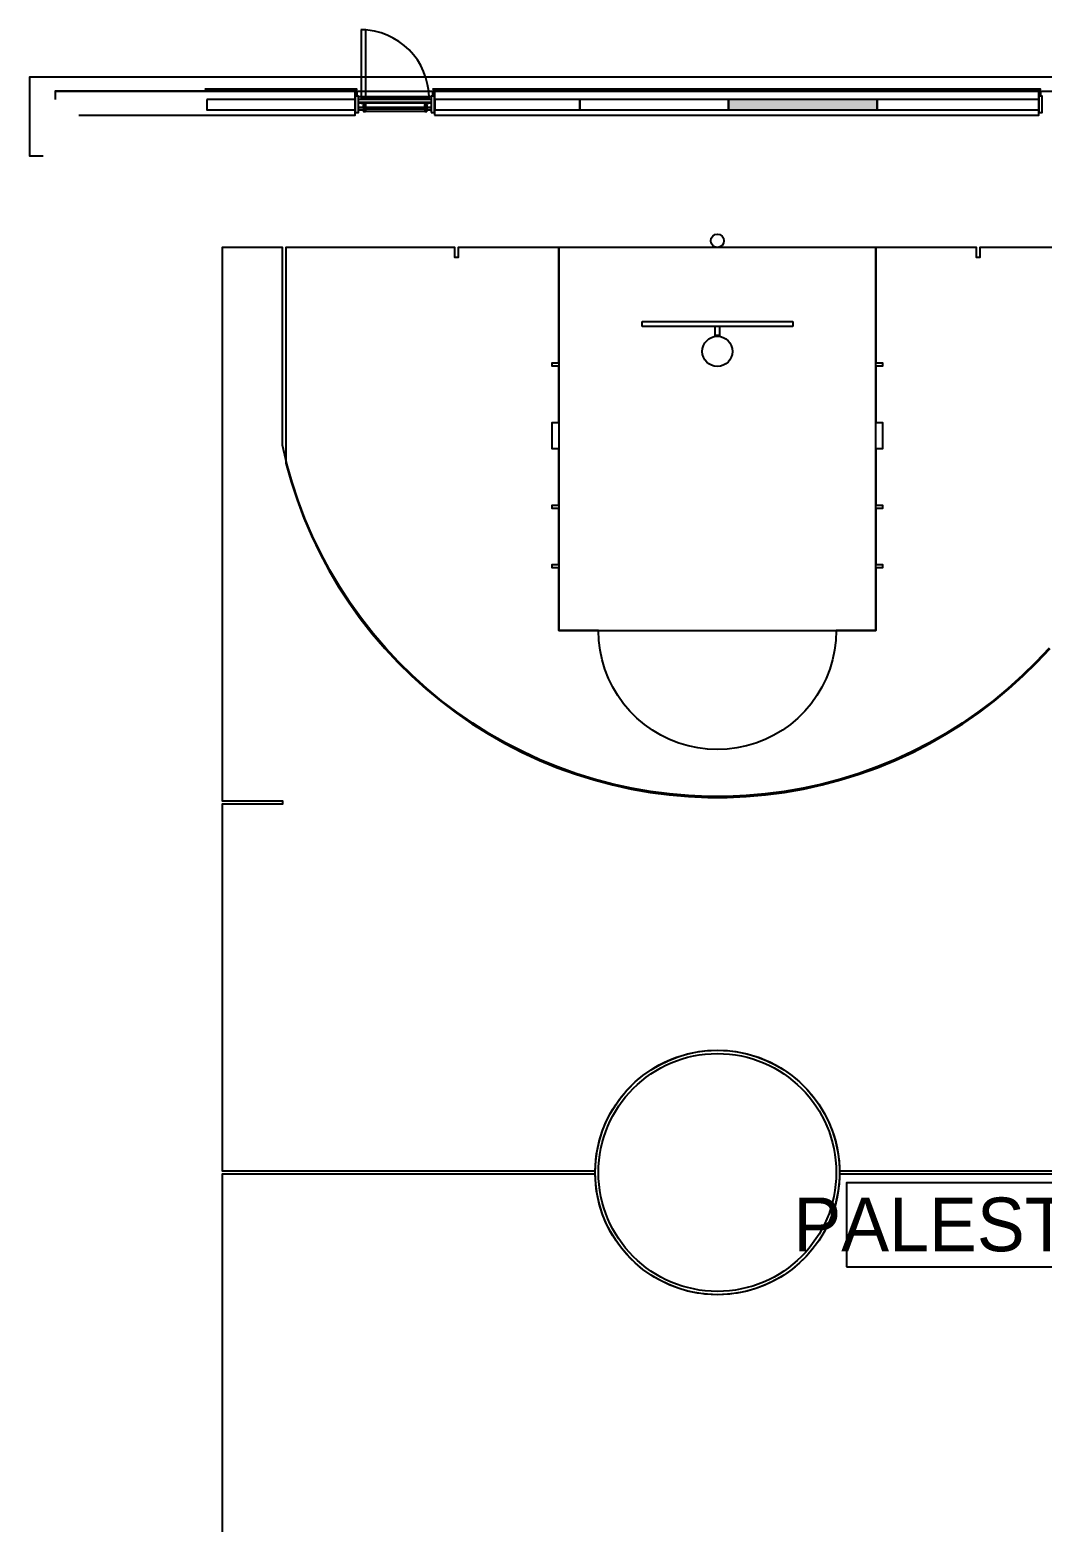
# Model space of a CAD drawing. Header units: metres. Extents: x 2.3 to 42.8, y 0.9 to 31.9.
# Drawn here: x 2.33 to 8.37, y 18.03 to 26.92 of the extents above; entities that cross this region are included whole.
import ezdxf

# ---------------------------------------------------------------- set-up
doc = ezdxf.new("R2010")
doc.units = ezdxf.units.M
for name, color, linetype in [('ARREDI', 9, 'Continuous'), ('PARETI_STRUTTURE', 7, 'Continuous'), ('PILASTRI_SETTI', 8, 'Continuous'), ('PORTE_SCALE', 2, 'Continuous'), ('WAYFINDING_RIQUADRI', 7, 'Continuous'), ('WAYFINDING_TESTI', 7, 'Continuous')]:
    doc.layers.add(name, color=color, linetype=linetype)

msp = doc.modelspace()

# ---------------------------------------------------------------- linework, layer by layer
at = {"layer": 'ARREDI'}
for points in [[(3.3749, 26.5656), (3.8277, 26.5656)], [(3.8277, 26.5652), (3.3749, 26.5652)], [(3.8277, 26.5656), (4.2805, 26.5656)], [(4.2805, 26.5652), (3.8277, 26.5652)], [(4.2904, 26.4923), (4.2904, 26.5018)], [(4.3036, 26.5069), (4.3036, 26.5103)], [(4.3036, 26.5103), (4.3168, 26.5103)], [(4.3111, 26.5069), (4.3036, 26.5069)], [(4.3037, 26.5069), (4.3066, 26.5069)], [(4.3168, 26.5103), (4.3168, 26.5086)], [(4.3168, 26.5086), (4.3435, 26.5086)], [(4.3435, 26.5086), (4.3435, 26.5061)], [(4.6704, 26.5086), (4.6971, 26.5086)], [(4.6704, 26.5061), (4.6704, 26.5086)], [(4.6971, 26.5103), (4.7103, 26.5103)], [(4.6971, 26.5086), (4.6971, 26.5103)], [(4.7103, 26.5069), (4.7028, 26.5069)], [(4.7073, 26.5069), (4.7102, 26.5069)], [(4.7103, 26.5103), (4.7103, 26.5068)], [(4.7235, 26.5018), (4.7235, 26.4923)], [(4.7333, 26.5656), (5.1861, 26.5656)], [(5.1861, 26.5652), (4.7333, 26.5652)], [(5.1861, 26.5656), (5.6389, 26.5656)], [(5.6389, 26.5652), (5.1861, 26.5652)], [(5.6389, 26.5656), (6.0917, 26.5656)], [(6.0917, 26.5652), (5.6389, 26.5652)], [(6.0917, 26.5656), (6.5445, 26.5656)], [(6.5445, 26.5652), (6.0917, 26.5652)], [(6.5445, 26.5656), (6.9973, 26.5656)], [(6.9973, 26.5652), (6.5445, 26.5652)], [(6.9973, 26.5656), (7.4501, 26.5656)], [(7.4501, 26.5652), (6.9973, 26.5652)], [(7.4501, 26.5656), (7.9029, 26.5656)], [(7.9029, 26.5652), (7.4501, 26.5652)], [(7.9029, 26.5656), (8.3557, 26.5656)], [(8.3557, 26.5652), (7.9029, 26.5652)], [(4.2963, 26.4827), (4.2963, 26.4864)], [(4.3126, 26.4827), (4.2963, 26.4827)], [(4.3055, 26.4864), (4.3055, 26.484)], [(4.3055, 26.484), (4.3126, 26.484)], [(4.3096, 26.484), (4.3096, 26.4852)], [(4.3096, 26.4852), (4.3122, 26.4852)], [(4.3122, 26.484), (4.3096, 26.484)], [(4.3111, 26.4852), (4.3111, 26.4864)], [(4.3158, 26.4852), (4.3111, 26.4852)], [(4.3122, 26.4852), (4.3122, 26.484)], [(4.3126, 26.484), (4.3126, 26.4827)], [(4.3158, 26.4827), (4.3366, 26.4827), (4.3366, 26.4864)], [(4.3158, 26.4827), (4.3158, 26.4852)], [(4.3197, 26.4827), (4.3315, 26.4827), (4.3315, 26.4788)], [(4.3197, 26.4788), (4.3197, 26.4827)], [(4.3315, 26.4788), (4.3197, 26.4788)], [(4.3197, 26.4752), (4.3315, 26.4752), (4.3315, 26.4661)], [(4.3315, 26.4661), (4.3197, 26.4661), (4.3197, 26.4752)], [(4.3197, 26.4661), (4.3197, 26.4359), (4.3197, 26.4347), (4.3197, 26.434), (4.3197, 26.4338), (4.3315, 26.4338)], [(4.3197, 26.4458), (4.3197, 26.4443), (4.3197, 26.4427), (4.3197, 26.4408), (4.3197, 26.439), (4.3197, 26.4373), (4.3197, 26.4359), (4.3197, 26.4348)], [(4.3315, 26.4661), (4.3315, 26.4359), (4.3315, 26.4347), (4.3315, 26.434), (4.3315, 26.4338)], [(4.6853, 26.4476), (4.3315, 26.4476)], [(4.3315, 26.4358), (4.6853, 26.4358)], [(4.3366, 26.4864), (4.3366, 26.4827)], [(4.3434, 26.4827), (4.3366, 26.4827)], [(4.3434, 26.4864), (4.3434, 26.4827)], [(4.6705, 26.4827), (4.6705, 26.4864)], [(4.6773, 26.4864), (4.6773, 26.4827), (4.6705, 26.4827)], [(4.6773, 26.4864), (4.6773, 26.4827)], [(4.6981, 26.4827), (4.6773, 26.4827)], [(4.6971, 26.4788), (4.6853, 26.4788), (4.6853, 26.4827)], [(4.6853, 26.4827), (4.6971, 26.4827)], [(4.6853, 26.4662), (4.6853, 26.4752)], [(4.6853, 26.4752), (4.6971, 26.4752)], [(4.6853, 26.4662), (4.6853, 26.4359), (4.6853, 26.4348), (4.6853, 26.4341), (4.6853, 26.4338), (4.6971, 26.4338)], [(4.6853, 26.4662), (4.6971, 26.4662), (4.6971, 26.4359), (4.6971, 26.4348), (4.6971, 26.4341), (4.6971, 26.4338)], [(4.6971, 26.4827), (4.6971, 26.4788)], [(4.6971, 26.4752), (4.6971, 26.4662)], [(4.6971, 26.4348), (4.6971, 26.4359), (4.6971, 26.4373), (4.6971, 26.439), (4.6971, 26.4408), (4.6971, 26.4427), (4.6971, 26.4444), (4.6971, 26.4458)], [(4.6981, 26.4852), (4.6981, 26.4827)], [(4.7028, 26.4852), (4.6981, 26.4852)], [(4.7012, 26.484), (4.7083, 26.484)], [(4.7012, 26.4827), (4.7012, 26.484)], [(4.7176, 26.4827), (4.7012, 26.4827)], [(4.7017, 26.4852), (4.7043, 26.4852)], [(4.7017, 26.484), (4.7017, 26.4852)], [(4.7043, 26.484), (4.7017, 26.484)], [(4.7028, 26.4864), (4.7028, 26.4852)], [(4.7043, 26.4852), (4.7043, 26.484)], [(4.7083, 26.484), (4.7083, 26.4864)], [(4.7176, 26.4864), (4.7176, 26.4827)]]:
    msp.add_lwpolyline(points, dxfattribs=at)
for points in [[(3.3749, 26.5652), (3.8277, 26.5652), (3.8277, 26.5656), (3.3749, 26.5656)], [(3.3847, 26.5058), (3.3847, 26.4428), (4.2706, 26.4428), (4.2706, 26.5058)], [(3.8277, 26.5652), (4.2805, 26.5652), (4.2805, 26.5656), (3.8277, 26.5656)], [(4.7333, 26.5652), (5.1861, 26.5652), (5.1861, 26.5656), (4.7333, 26.5656)], [(5.6094, 26.4428), (6.4953, 26.4428), (6.4953, 26.5058), (5.6094, 26.5058), (5.6094, 26.4428), (5.6094, 26.5058), (4.7451, 26.5058), (4.7451, 26.4428)], [(5.1861, 26.5652), (5.6389, 26.5652), (5.6389, 26.5656), (5.1861, 26.5656)], [(5.6389, 26.5652), (6.0917, 26.5652), (6.0917, 26.5656), (5.6389, 26.5656)], [(6.0917, 26.5652), (6.5445, 26.5652), (6.5445, 26.5656), (6.0917, 26.5656)], [(6.4953, 26.4428), (7.3812, 26.4428), (7.3812, 26.5058), (6.4953, 26.5058)], [(6.5445, 26.5652), (6.9973, 26.5652), (6.9973, 26.5656), (6.5445, 26.5656)], [(6.9973, 26.5652), (7.4501, 26.5652), (7.4501, 26.5656), (6.9973, 26.5656)], [(7.3812, 26.5058), (7.3812, 26.4428), (8.3458, 26.4428), (8.3458, 26.5058)], [(7.4501, 26.5652), (7.9029, 26.5652), (7.9029, 26.5656), (7.4501, 26.5656)], [(7.9029, 26.5652), (8.3557, 26.5652), (8.3557, 26.5656), (7.9029, 26.5656)]]:
    msp.add_lwpolyline(points, close=True, dxfattribs=at)
at = {"layer": 'PARETI_STRUTTURE'}
for points in [[(4.3059, 26.92), (4.3059, 26.5133)], [(4.3335, 26.92), (4.3059, 26.92)], [(4.3335, 26.5133), (4.3335, 26.92)], [(2.4099, 26.1672), (2.3305, 26.1672), (2.3305, 26.6397), (13.159, 26.6397)], [(4.2707, 26.5041), (4.2707, 26.5537), (2.4823, 26.5537), (2.4823, 26.5041)], [(2.4825, 26.5545), (4.2805, 26.5545), (4.7333, 26.5545), (8.3557, 26.5545), (8.8085, 26.5545), (10.6197, 26.5545), (11.2871, 26.5545), (11.9033, 26.5545), (12.4939, 26.5545), (14.2244, 26.5545)], [(4.2707, 26.4411), (4.2707, 26.5041)], [(4.7235, 26.5216), (4.2904, 26.5216)], [(4.2904, 26.5061), (4.7235, 26.5061)], [(4.2904, 26.4864), (4.2904, 26.5061)], [(4.2904, 26.4908), (4.2904, 26.5018)], [(4.3021, 26.5126), (4.3037, 26.5126)], [(4.3036, 26.5103), (4.7103, 26.5103)], [(4.3036, 26.5061), (4.3036, 26.5103)], [(4.3059, 26.5133), (4.3335, 26.5133)], [(4.3101, 26.5061), (4.7038, 26.5061)], [(4.6753, 26.5086), (4.3385, 26.5086)], [(4.7103, 26.5103), (4.7103, 26.5061)], [(4.7235, 26.5061), (4.7235, 26.4864)], [(4.7235, 26.5018), (4.7235, 26.4907)], [(8.3459, 26.5041), (8.3459, 26.5537), (4.7432, 26.5537), (4.7432, 26.5041)], [(4.7432, 26.5041), (4.7432, 26.4411)], [(8.3459, 26.4411), (8.3459, 26.5041)], [(2.6229, 26.4116), (4.2707, 26.4116), (4.2707, 26.4411)], [(4.7235, 26.4864), (4.2904, 26.4864)], [(4.5069, 26.4569), (4.2904, 26.4569)], [(4.3197, 26.4428), (4.2904, 26.4428)], [(4.3197, 26.4411), (4.2904, 26.4411)], [(4.2963, 26.4827), (4.2963, 26.4864)], [(4.7176, 26.4827), (4.2963, 26.4827)], [(4.7038, 26.4864), (4.3101, 26.4864)], [(4.6704, 26.4827), (4.3435, 26.4827)], [(4.7235, 26.4569), (4.5069, 26.4569)], [(4.7235, 26.4428), (4.6971, 26.4428)], [(4.7235, 26.4411), (4.6971, 26.4411)], [(4.7176, 26.4864), (4.7176, 26.4827)], [(4.7432, 26.4116), (8.3459, 26.4116), (8.3459, 26.4411)], [(4.7432, 26.4411), (4.7432, 26.4116)], [(8.4065, 23.2361), (8.3284, 23.1525), (8.2468, 23.0723), (8.1618, 22.9957), (8.0736, 22.9229), (7.9823, 22.8539), (7.8882, 22.7889), (7.7913, 22.7281), (7.6918, 22.6714), (7.5901, 22.6192), (7.4861, 22.5713), (7.3803, 22.528), (7.2726, 22.4893), (7.1633, 22.4553), (7.0528, 22.426), (6.941, 22.4015), (6.8283, 22.3819), (6.7148, 22.3671), (6.6008, 22.3572), (6.4865, 22.3523), (6.3721, 22.3523), (6.2578, 22.3572), (6.1438, 22.3671), (6.0304, 22.3819), (5.9177, 22.4015), (5.8059, 22.426), (5.6953, 22.4553), (5.5861, 22.4893), (5.4784, 22.528), (5.3725, 22.5713), (5.2686, 22.6192), (5.1668, 22.6714), (5.0674, 22.7281), (4.9705, 22.7889), (4.8763, 22.8539), (4.785, 22.9229), (4.6968, 22.9957), (4.6118, 23.0723), (4.5302, 23.1525), (4.4521, 23.2361), (4.3777, 23.323), (4.3071, 23.4131), (4.2405, 23.5061), (4.1779, 23.6019), (4.1196, 23.7003), (4.0655, 23.8011), (4.0158, 23.9041), (3.9706, 24.0093), (3.93, 24.1162), (3.894, 24.2248), (3.8628, 24.3349), (3.8363, 24.4462), (3.8363, 25.6241), (3.4763, 25.6241), (3.4763, 22.3266), (3.8363, 22.3266), (3.8363, 22.3066), (3.4763, 22.3066), (3.4763, 20.1218), (5.701, 20.1218), (5.7042, 20.1814), (5.7124, 20.2405), (5.7253, 20.2988), (5.743, 20.3558), (5.7653, 20.4111), (5.792, 20.4645), (5.823, 20.5155), (5.8581, 20.5638), (5.897, 20.609), (5.9395, 20.6509), (5.9853, 20.6892), (6.034, 20.7236), (6.0854, 20.7539), (6.1391, 20.7799), (6.1948, 20.8014), (6.252, 20.8183), (6.3105, 20.8305), (6.3697, 20.8378), (6.4293, 20.8402), (6.4889, 20.8378), (6.5482, 20.8305), (6.6066, 20.8183), (6.6638, 20.8014), (6.7195, 20.7799), (6.7732, 20.7539), (6.8246, 20.7236), (6.8734, 20.6892), (6.9192, 20.6509), (6.9617, 20.609), (7.0006, 20.5638), (7.0357, 20.5155), (7.0667, 20.4645), (7.0934, 20.4111), (7.1157, 20.3558), (7.1333, 20.2988), (7.1463, 20.2405), (7.1544, 20.1814), (7.1577, 20.1218), (9.3823, 20.1218)], [(9.0023, 25.6241), (7.9945, 25.6241), (7.9945, 25.5641), (7.9745, 25.5641), (7.9745, 25.6241), (7.3743, 25.6241), (7.3743, 24.9351), (7.4137, 24.9351), (7.4137, 24.9154), (7.3743, 24.9154), (7.3743, 24.5807), (7.4137, 24.5807), (7.4137, 24.4232), (7.3743, 24.4232), (7.3743, 24.0886), (7.4137, 24.0886), (7.4137, 24.0689), (7.3743, 24.0689), (7.3743, 23.7342), (7.4137, 23.7342), (7.4137, 23.7145), (7.3743, 23.7145), (7.3743, 23.3405), (7.1381, 23.3405), (7.1356, 23.2819), (7.1284, 23.2238), (7.1164, 23.1665), (7.0997, 23.1103), (7.0784, 23.0558), (7.0526, 23.0031), (7.0227, 22.9528), (6.9886, 22.9051), (6.9507, 22.8605), (6.9093, 22.819), (6.8646, 22.7812), (6.817, 22.7471), (6.7666, 22.7171), (6.714, 22.6914), (6.6594, 22.6701), (6.6033, 22.6534), (6.546, 22.6414), (6.4878, 22.6341), (6.4293, 22.6317), (6.3708, 22.6341), (6.3127, 22.6414), (6.2553, 22.6534), (6.1992, 22.6701), (6.1446, 22.6914), (6.092, 22.7171), (6.0417, 22.7471), (5.994, 22.7812), (5.9493, 22.819), (5.9079, 22.8605), (5.87, 22.9051), (5.836, 22.9528), (5.806, 23.0031), (5.7803, 23.0558), (5.759, 23.1103), (5.7423, 23.1665), (5.7303, 23.2238), (5.723, 23.2819), (5.7206, 23.3405), (5.4843, 23.3405), (5.4843, 23.7145), (5.445, 23.7145), (5.445, 23.7342), (5.4843, 23.7342), (5.4843, 24.0689), (5.445, 24.0689), (5.445, 24.0886), (5.4843, 24.0886), (5.4843, 24.4232), (5.445, 24.4232), (5.445, 24.5807), (5.4843, 24.5807), (5.4843, 24.9154), (5.445, 24.9154), (5.445, 24.9351), (5.4843, 24.9351), (5.4843, 25.6241), (4.8842, 25.6241), (4.8842, 25.5641), (4.8642, 25.5641), (4.8642, 25.6241), (3.8563, 25.6241), (3.8563, 24.3383), (3.8875, 24.2278), (3.9234, 24.1187), (3.9639, 24.0113), (4.0091, 23.9058), (4.0588, 23.8023), (4.1129, 23.701), (4.1713, 23.6022), (4.234, 23.506), (4.3007, 23.4126), (4.3714, 23.3221), (4.446, 23.2348), (4.5243, 23.1508), (4.6061, 23.0703), (4.6913, 22.9933), (4.7797, 22.9202), (4.8713, 22.8509), (4.9657, 22.7856), (5.0629, 22.7244), (5.1626, 22.6676), (5.2647, 22.615), (5.3689, 22.567), (5.4752, 22.5234), (5.5832, 22.4846), (5.6928, 22.4504), (5.8038, 22.4209), (5.9159, 22.3963), (6.029, 22.3766), (6.1428, 22.3618), (6.2572, 22.3518), (6.3719, 22.3469), (6.4867, 22.3469), (6.6014, 22.3518), (6.7158, 22.3618), (6.8296, 22.3766), (6.9427, 22.3963), (7.0549, 22.4209), (7.1658, 22.4504), (7.2754, 22.4846), (7.3835, 22.5234), (7.4897, 22.567), (7.594, 22.615), (7.696, 22.6676), (7.7958, 22.7244), (7.8929, 22.7856), (7.9874, 22.8509), (8.0789, 22.9202), (8.1674, 22.9933), (8.2526, 23.0703), (8.3344, 23.1508), (8.4126, 23.2348)], [(5.9805, 25.1517), (5.9805, 25.1817)], [(5.9805, 25.1817), (6.8782, 25.1817)], [(6.8782, 25.1817), (6.8782, 25.1517)], [(6.4143, 25.1517), (6.4143, 25.1005), (6.4443, 25.1005), (6.4443, 25.1517), (5.9805, 25.1517)], [(6.8782, 25.1517), (6.4443, 25.1517)], [(9.3824, 20.1018), (7.1577, 20.1018), (7.1544, 20.0422), (7.1463, 19.9831), (7.1333, 19.9248), (7.1157, 19.8678), (7.0934, 19.8125), (7.0667, 19.7591), (7.0356, 19.7081), (7.0006, 19.6599), (6.9617, 19.6146), (6.9192, 19.5727), (6.8734, 19.5344), (6.8246, 19.5), (6.7732, 19.4697), (6.7195, 19.4437), (6.6638, 19.4222), (6.6066, 19.4053), (6.5482, 19.3932), (6.489, 19.3858), (6.4293, 19.3834), (6.3697, 19.3858), (6.3105, 19.3932), (6.252, 19.4053), (6.1948, 19.4222), (6.1391, 19.4437), (6.0854, 19.4697), (6.034, 19.5), (5.9853, 19.5344), (5.9395, 19.5727), (5.897, 19.6146), (5.8581, 19.6599), (5.823, 19.7081), (5.792, 19.7591), (5.7653, 19.8125), (5.743, 19.8678), (5.7253, 19.9248), (5.7124, 19.9831), (5.7042, 20.0422), (5.701, 20.1018), (3.4763, 20.1018), (3.4763, 17.7234)]]:
    msp.add_lwpolyline(points, dxfattribs=at)
for points in [[(3.3847, 26.5058), (3.3847, 26.4428), (4.2706, 26.4428), (4.2706, 26.5058)], [(4.2707, 26.4274), (4.2904, 26.4274), (4.2904, 26.5258), (4.2707, 26.5258)], [(4.2805, 26.5545), (4.2805, 26.5258)], [(4.7235, 26.4274), (4.7432, 26.4274), (4.7432, 26.5258), (4.7235, 26.5258)], [(4.7333, 26.5545), (4.7333, 26.5258)], [(5.6094, 26.4428), (5.6094, 26.5058), (4.7451, 26.5058), (4.7451, 26.4428)], [(5.6094, 26.4428), (6.4953, 26.4428), (6.4953, 26.5058), (5.6094, 26.5058)], [(6.4953, 26.4428), (7.3812, 26.4428), (7.3812, 26.5058), (6.4953, 26.5058)], [(7.3812, 26.5058), (7.3812, 26.4428), (8.3458, 26.4428), (8.3458, 26.5058)], [(8.3459, 26.4274), (8.3656, 26.4274), (8.3656, 26.5258), (8.3459, 26.5258)], [(8.3557, 26.5545), (8.3557, 26.5258)], [(5.4844, 25.6241), (5.4844, 23.3405), (7.3743, 23.3405), (7.3743, 25.6241)]]:
    msp.add_lwpolyline(points, close=True, dxfattribs=at)
for centre, radius in [((6.4293, 25.6635), 0.0394), ((6.4293, 25.004), 0.09), ((6.4293, 20.1118), 0.7284), ((6.4293, 20.1118), 0.7087), ((6.4293, 20.1118), 0.7087)]:
    msp.add_circle(centre, radius, dxfattribs=at)
at = {"layer": 'PILASTRI_SETTI'}
msp.add_solid([(7.3812, 26.4428), (7.3812, 26.5058), (6.4953, 26.4428), (6.4953, 26.5058)], dxfattribs=at)
at = {"layer": 'PORTE_SCALE'}
msp.add_arc((4.3029, 26.5126), 0.4074, 0.00106, 89.99894, dxfattribs=at)
at = {"layer": 'WAYFINDING_RIQUADRI'}
msp.add_lwpolyline([(7.2, 19.55), (8.8, 19.55), (8.8, 20.05), (7.2, 20.05)], close=True, dxfattribs=at)

# ---------------------------------------------------------------- texts
at = {"layer": 'WAYFINDING_TESTI', "insert": (8, 19.8), "char_height": 0.32, "attachment_point": 5}
msp.add_mtext('PALESTRA', dxfattribs=at)

doc.saveas('drawing.dxf')
